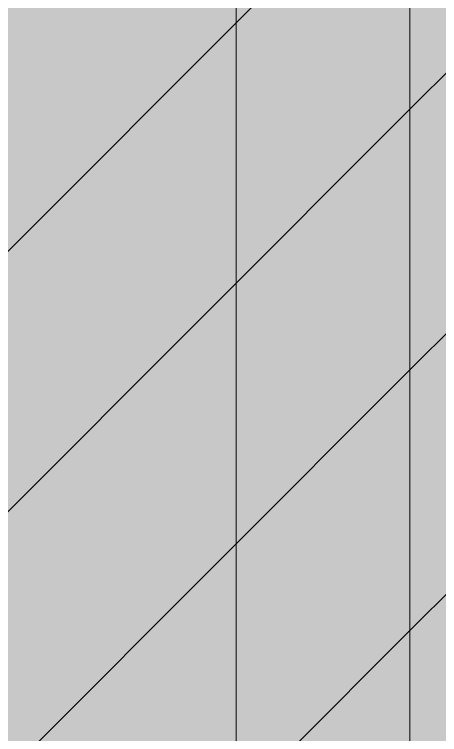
# Model space of a CAD drawing. Header units: millimetres. Extents: x 126 to 12547, y 1644 to 26714.
# Drawn here: x 9371.05 to 9378.38, y 3332.36 to 3344.77 of the extents above; entities that cross this region are included whole.
import ezdxf

# ---------------------------------------------------------------- set-up
doc = ezdxf.new("R2010")
doc.units = ezdxf.units.MM
for name, color, linetype, lineweight in [('F_ARREDI', 7, 'Continuous', 5), ('F_Guide', 1, 'Continuous', 9), ('F_MULTI laminato OPACO_retino', 1, 'Continuous', 5), ('F_MULTI tessuto', 151, 'Continuous', 5), ('F_MULTI_tessuto_retino', 8, 'Continuous', 5)]:
    doc.layers.add(name, color=color, linetype=linetype, lineweight=lineweight)
doc.layers.add('TRATTEGGI - Hatch', color=7, linetype='Continuous')

# ---------------------------------------------------------------- blocks, each defined once
blk = doc.blocks.new('CASSETTIERA INTERNA_armadi_sez._..........')
at = {"layer": 'F_MULTI laminato OPACO_retino'}
h = blk.add_hatch(color=9, dxfattribs=at)
h.dxf.hatch_style = 1
h.paths.add_polyline_path([(737308.414, 530376.802), (737838.414, 530376.802), (737838.414, 529835.802), (737308.414, 529835.802)])
at = {"layer": 'F_MULTI laminato OPACO_retino', "true_color": 0x636466, "transparency": 33554503}
h = blk.add_hatch(dxfattribs=at)
h.set_pattern_fill('ANSI31', color=251)
h.paths.add_polyline_path([(737838.414, 530025.802), (737856.414, 530025.802), (737856.414, 529843.802), (737838.414, 529843.802)])
h = blk.add_hatch(dxfattribs=at)
h.set_pattern_fill('ANSI31', color=251)
h.paths.add_polyline_path([(737820.414, 529884.302), (737838.414, 529884.302), (737838.414, 530008.302), (737820.414, 530008.302)])
at = {"layer": 'TRATTEGGI - Hatch', "true_color": 0xc7c8ca}
h = blk.add_hatch(color=9, dxfattribs=at)
h.dxf.hatch_style = 1
h.paths.add_polyline_path([(737838.414, 530025.802), (737856.414, 530025.802), (737856.414, 529843.802), (737838.414, 529843.802)])
h = blk.add_hatch(color=9, dxfattribs=at)
h.dxf.hatch_style = 1
h.paths.add_polyline_path([(737820.414, 529884.302), (737838.414, 529884.302), (737838.414, 530008.302), (737820.414, 530008.302)])
at = {"layer": 'F_Guide', "color": 8}
blk.add_line((737835.414, 529872.202), (737835.414, 529899.702), dxfattribs=at)
at = {"layer": 'F_MULTI tessuto'}
for points in [[(737308.414, 530376.802), (737838.414, 530376.802), (737838.414, 529835.802), (737308.414, 529835.802)], [(737838.414, 530025.802), (737856.414, 530025.802), (737856.414, 529843.802), (737838.414, 529843.802)], [(737838.414, 530008.302), (737348.414, 530008.302), (737348.414, 529858.302), (737838.414, 529858.302)], [(737820.414, 529884.302), (737838.414, 529884.302), (737838.414, 530008.302), (737820.414, 530008.302)]]:
    blk.add_lwpolyline(points, close=True, dxfattribs=at)
blk = doc.blocks.new('ARMADIO_camera master_sez._2')
at = {"layer": 'F_MULTI_tessuto_retino', "true_color": 0x939598}
h = blk.add_hatch(color=252, dxfattribs=at)
h.dxf.hatch_style = 1
h.paths.add_polyline_path([(737273.414, 529835.802), (737853.414, 529835.802), (737853.414, 531875.802), (737273.414, 531875.802)])
at = {"layer": 'F_ARREDI', "lineweight": 5}
blk.add_blockref('CASSETTIERA INTERNA_armadi_sez._..........', (-17, 18), dxfattribs=at)

msp = doc.modelspace()

# ---------------------------------------------------------------- block references
at = {"layer": 'F_ARREDI', "color": 2, "lineweight": 5}
msp.add_blockref('ARMADIO_camera master_sez._2', (-728443.545, -526570.764), dxfattribs=at)

doc.saveas('drawing.dxf')
